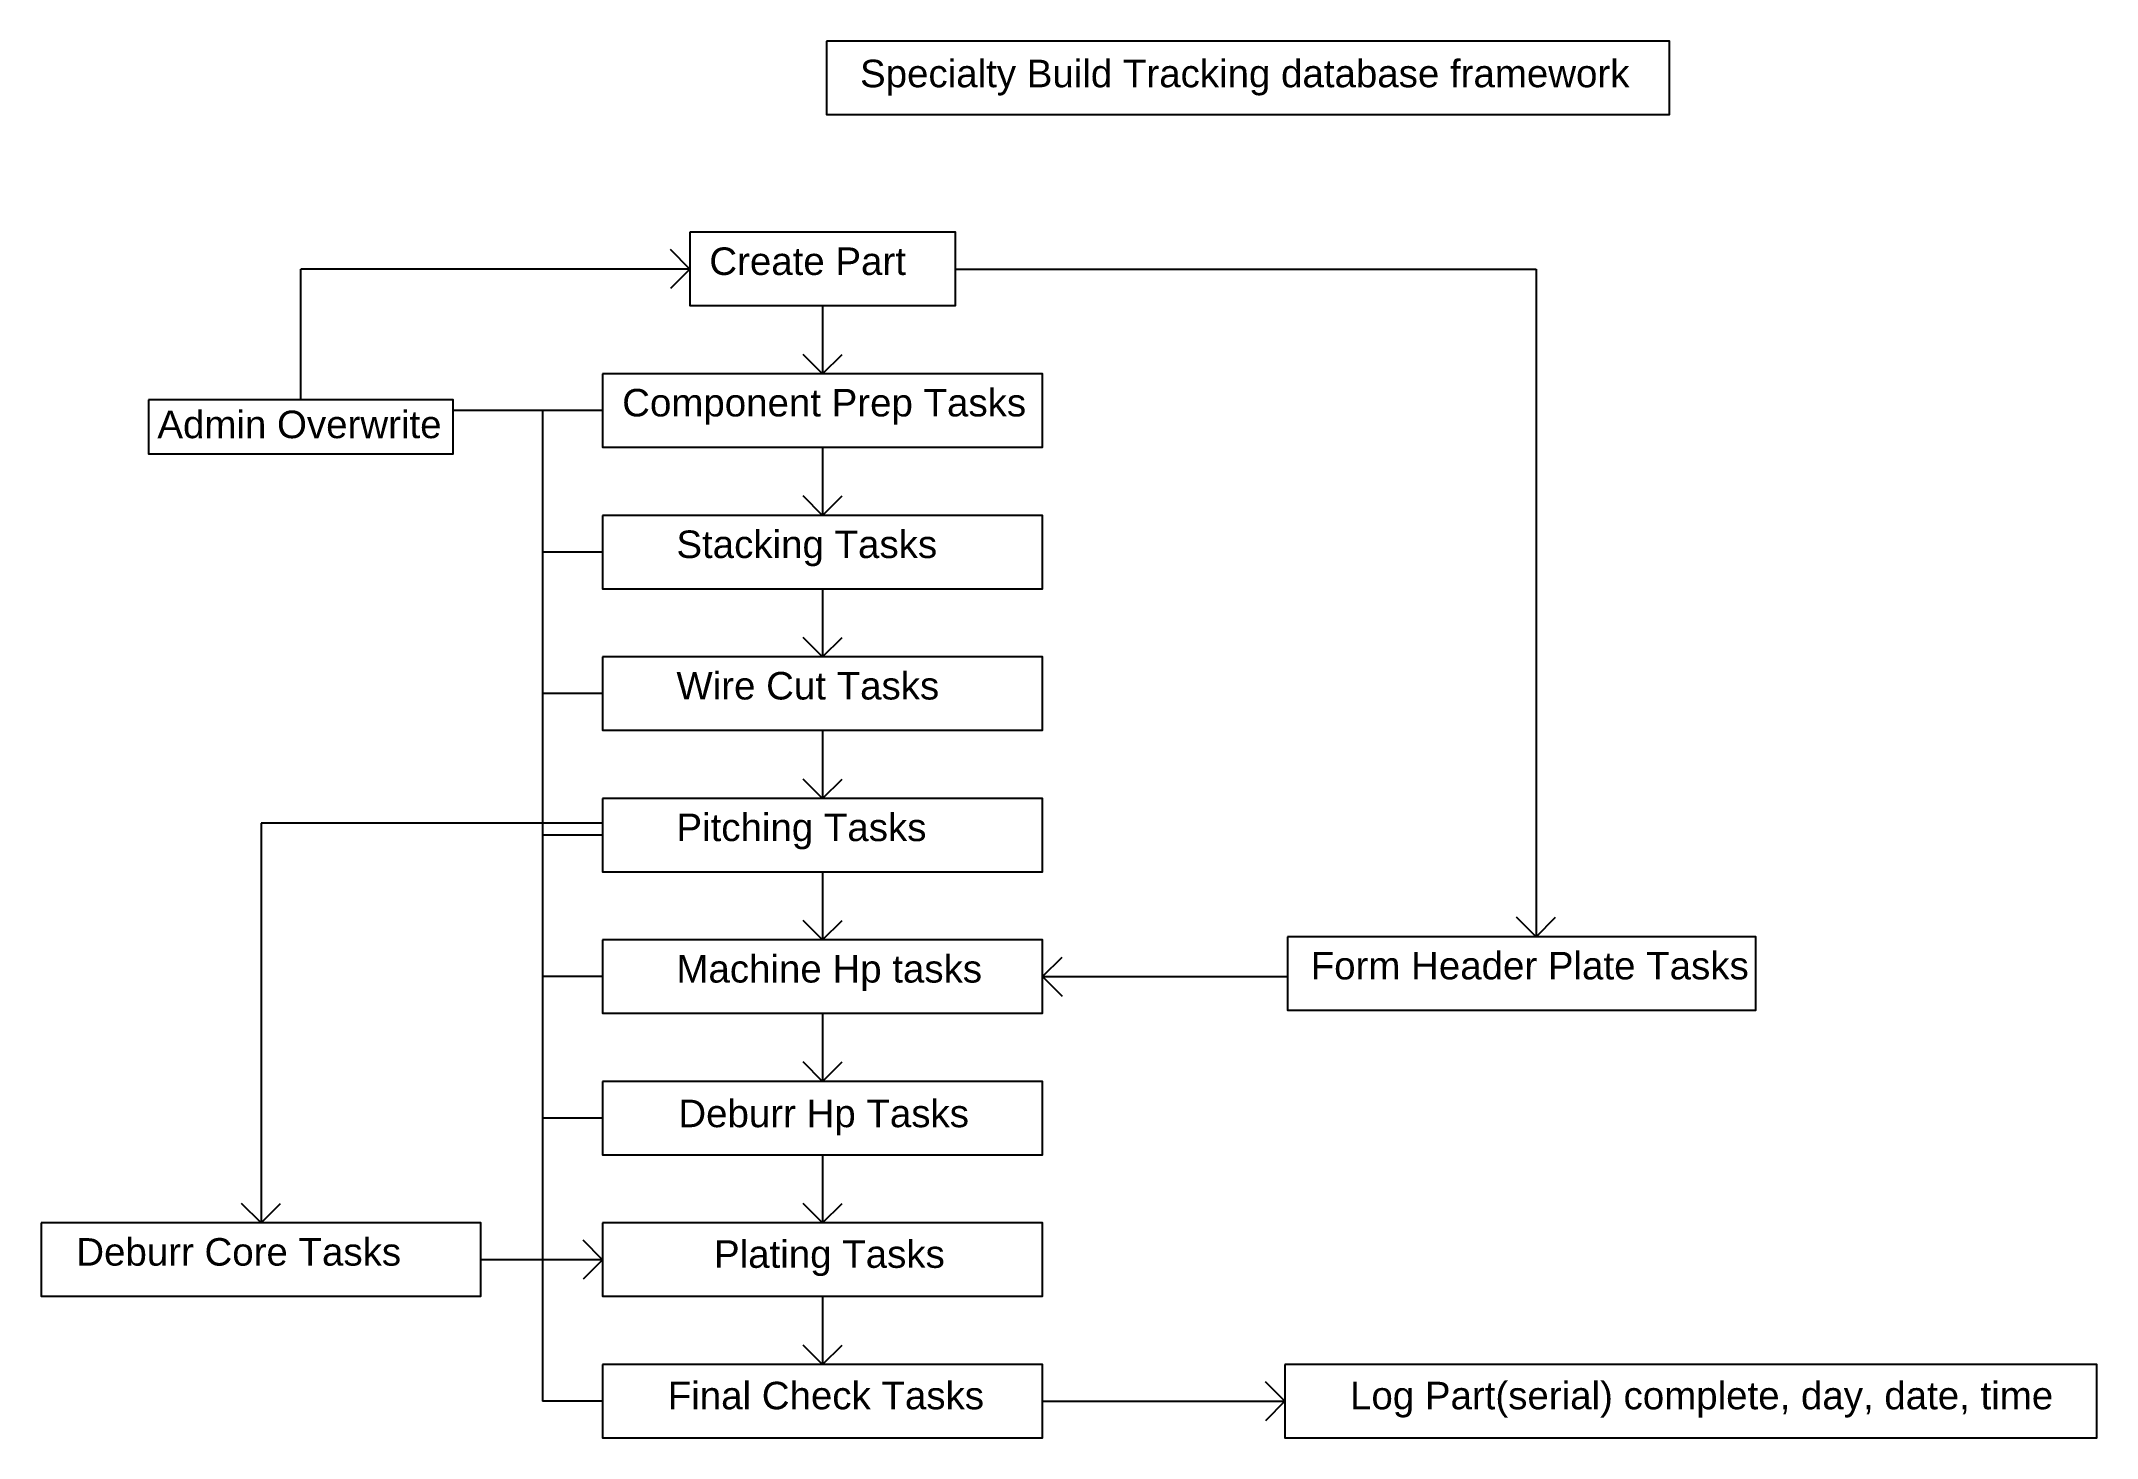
# Model space of a CAD drawing. Header units: inches. Extents: x 1.7 to 16.6, y 0.9 to 11.1.
import ezdxf

# ---------------------------------------------------------------- set-up
doc = ezdxf.new("R2010")
doc.units = ezdxf.units.IN
doc.header["$MEASUREMENT"] = 0
doc.styles.get("Standard").update_dxf_attribs({"font": 'arial.ttf'})

msp = doc.modelspace()

# ---------------------------------------------------------------- linework, layer by layer
at = {"color": 1}
for p, q in [((6.4, 9.404), (6.259, 9.546)), ((3.573, 8.453), (3.573, 9.404)), ((6.4, 9.404), (3.573, 9.404)), ((6.4, 9.404), (6.259, 9.263)), ((5.766, 8.376), (4.68, 8.376)), ((5.33, 8.376), (5.33, 1.177)), ((5.766, 7.347), (5.33, 7.347)), ((5.766, 6.319), (5.33, 6.319)), ((5.766, 5.291), (5.33, 5.291)), ((5.766, 4.262), (5.33, 4.262)), ((5.766, 3.234), (5.33, 3.234)), ((5.766, 2.205), (5.33, 2.205)), ((5.766, 1.177), (5.33, 1.177))]:
    msp.add_line(p, q, dxfattribs=at)
for p, q in [((8.329, 9.404), (12.547, 9.404)), ((12.547, 9.404), (12.547, 4.552)), ((7.364, 9.138), (7.364, 8.642)), ((7.364, 8.642), (7.223, 8.784)), ((7.364, 8.642), (7.506, 8.784)), ((7.364, 8.109), (7.364, 7.614)), ((7.364, 7.614), (7.223, 7.755)), ((7.364, 7.614), (7.506, 7.755)), ((7.364, 7.081), (7.364, 6.586)), ((7.364, 6.586), (7.223, 6.727)), ((7.364, 6.586), (7.506, 6.727)), ((7.364, 6.052), (7.364, 5.557)), ((7.364, 5.557), (7.223, 5.698)), ((7.364, 5.557), (7.506, 5.698)), ((5.766, 5.377), (3.284, 5.377)), ((3.284, 5.377), (3.284, 2.472)), ((7.364, 5.024), (7.364, 4.529)), ((7.364, 4.529), (7.223, 4.67)), ((7.364, 4.529), (7.506, 4.67)), ((12.547, 4.552), (12.406, 4.694)), ((12.547, 4.552), (12.689, 4.694)), ((8.962, 4.262), (9.104, 4.403)), ((8.962, 4.262), (10.741, 4.262)), ((8.962, 4.262), (9.104, 4.121)), ((7.364, 3.996), (7.364, 3.5)), ((7.364, 3.5), (7.223, 3.642)), ((7.364, 3.5), (7.506, 3.642)), ((7.364, 2.967), (7.364, 2.472)), ((3.284, 2.472), (3.143, 2.613)), ((3.284, 2.472), (3.426, 2.613)), ((7.364, 2.472), (7.223, 2.613)), ((7.364, 2.472), (7.506, 2.613)), ((5.766, 2.205), (5.625, 2.347)), ((5.766, 2.205), (4.882, 2.205)), ((5.766, 2.205), (5.625, 2.064)), ((7.364, 1.939), (7.364, 1.443)), ((7.364, 1.443), (7.223, 1.585)), ((7.364, 1.443), (7.506, 1.585)), ((10.723, 1.177), (10.582, 1.318)), ((8.962, 1.177), (10.723, 1.177)), ((10.723, 1.177), (10.582, 1.035))]:
    msp.add_line(p, q)
for points in [[(7.392, 11.06), (7.392, 10.527), (13.518, 10.527), (13.518, 11.06)], [(6.4, 9.671), (6.4, 9.138), (8.329, 9.138), (8.329, 9.671)], [(5.766, 8.642), (5.766, 8.109), (8.962, 8.109), (8.962, 8.642)], [(5.766, 7.614), (5.766, 7.081), (8.962, 7.081), (8.962, 7.614)], [(5.766, 6.586), (5.766, 6.052), (8.962, 6.052), (8.962, 6.586)], [(5.766, 5.557), (5.766, 5.024), (8.962, 5.024), (8.962, 5.557)], [(5.766, 4.529), (5.766, 3.996), (8.962, 3.996), (8.962, 4.529)], [(10.741, 4.552), (10.741, 4.019), (14.145, 4.019), (14.145, 4.552)], [(5.766, 3.5), (5.766, 2.967), (8.962, 2.967), (8.962, 3.5)], [(1.686, 2.472), (1.686, 1.939), (4.882, 1.939), (4.882, 2.472)], [(5.766, 2.472), (5.766, 1.939), (8.962, 1.939), (8.962, 2.472)], [(5.766, 1.443), (5.766, 0.91), (8.962, 0.91), (8.962, 1.443)], [(10.723, 1.443), (10.723, 0.91), (16.622, 0.91), (16.622, 1.443)]]:
    msp.add_lwpolyline(points, close=True)
msp.add_lwpolyline([(2.466, 8.453), (2.466, 8.061), (4.68, 8.061), (4.68, 8.453)], close=True, dxfattribs=at)

# ---------------------------------------------------------------- texts
at = {"char_height": 0.2, "attachment_point": 1}
for s, insert, width in [('{Specialty Build Tracking database framework}', (7.636, 10.925), 5.74688), ('{Create Part}', (6.541, 9.561), 3.13553), ('{Component Prep Tasks}', (5.908, 8.533), 3.13553), ('{Stacking Tasks}', (6.302, 7.504), 3.13553), ('{Wire Cut Tasks}', (6.302, 6.476), 3.13553), ('{Pitching Tasks}', (6.302, 5.447), 3.13553), ('{Machine Hp tasks}', (6.302, 4.419), 3.13553), ('{Form Header Plate Tasks}', (10.91, 4.442), 3.7284), ('{Deburr Hp Tasks}', (6.316, 3.368), 3.13553), ('{Deburr Core Tasks}', (1.942, 2.362), 3.13553), ('{Plating Tasks}', (6.575, 2.346), 3.13553), ('{Final Check Tasks}', (6.239, 1.318), 3.13553), ('{Log Part(serial) complete, day, date, time}', (11.196, 1.318), 9.85484)]:
    msp.add_mtext(s, dxfattribs=dict(at, insert=insert, width=width))
at = {"color": 1, "insert": (2.531, 8.375), "char_height": 0.2, "width": 2.74359, "attachment_point": 1}
msp.add_mtext('{Admin Overwrite}', dxfattribs=at)

doc.saveas('drawing.dxf')
